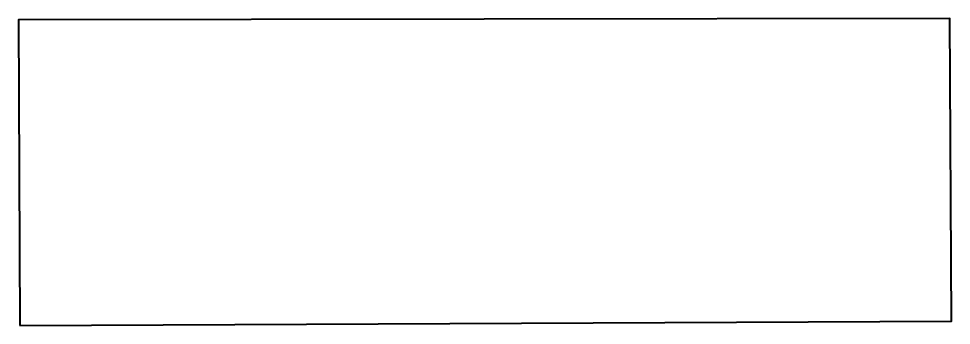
# Model space of a CAD drawing. Header units: metres. Extents: x 612821.1 to 612846.8, y 1319414.9 to 1319423.4.
import ezdxf

# ---------------------------------------------------------------- set-up
doc = ezdxf.new("R2010")
doc.units = ezdxf.units.M

msp = doc.modelspace()

# ---------------------------------------------------------------- linework, layer by layer
at = {"color": 2, "linetype": 'Continuous', "lineweight": 40}
msp.add_line((612821.129999, 1319423.321127), (612821.15999, 1319414.904504), dxfattribs=at)
at = {"color": 7, "linetype": 'Continuous', "lineweight": 40}
msp.add_3dface([(612821.15999, 1319414.904504), (612846.8, 1319415.02), (612846.76, 1319423.35), (612821.129999, 1319423.321127)], dxfattribs=at)

doc.saveas('drawing.dxf')
